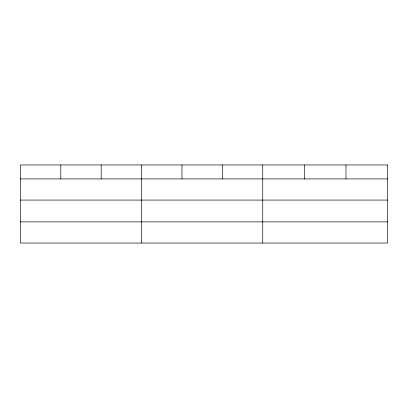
<?xml version="1.0" encoding="UTF-8"?>
<svg xmlns="http://www.w3.org/2000/svg" width="408" height="408" viewBox="0 0 408 408"><rect width="100%" height="100%" fill="white"/><g stroke="black" fill="none" stroke-linecap="round" stroke-linejoin="round"><path stroke-width="0.61" d="M20.4 178.913L387.6 178.913M20.4 200.073L387.6 200.073M20.4 221.87L387.6 221.87M345.984 164.97L345.984 178.913M304.368 164.97L304.368 178.913M262.752 164.97L262.752 243.03M222.36 164.97L222.36 178.913M181.968 164.97L181.968 178.913M141.576 164.97L141.576 243.03M101.184 164.97L101.184 178.913M60.792 164.97L60.792 178.913M387.6 164.97L20.4 164.97L20.4 243.03L387.6 243.03L387.6 164.97"/></g></svg>
